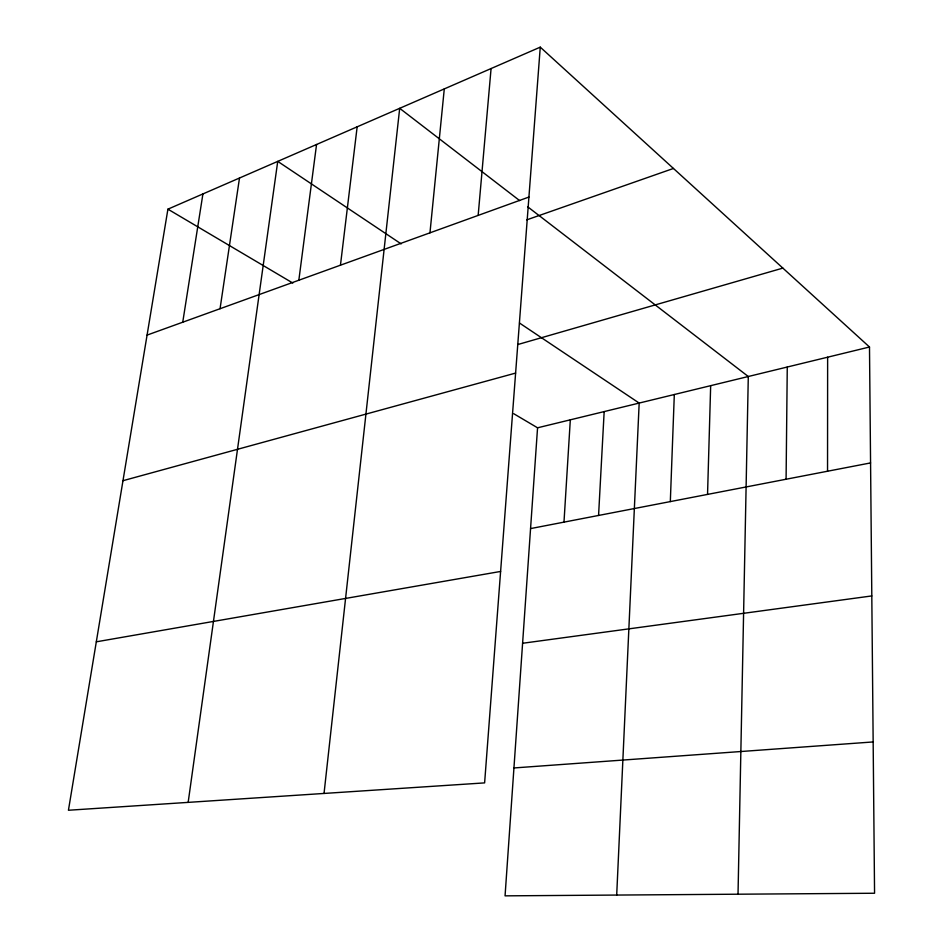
<?xml version="1.0" encoding="UTF-8"?>
<svg xmlns="http://www.w3.org/2000/svg" width="943" height="943" viewBox="0 0 943 943"><rect width="100%" height="100%" fill="white"/><g stroke="black" fill="none" stroke-linecap="round" stroke-linejoin="round"><path stroke-width="1.41" d="M827.541 471.229L827.636 357.197M786.085 479.233L787.264 367.027M738.027 894.212L748.294 376.516L527.62 206.741M707.545 494.403L710.668 385.663M670.32 501.593L674.316 394.516M616.698 895.06L639.177 403.074L519.499 323.036M598.569 515.456L604.168 411.596M563.985 522.139L570.315 419.835M513.782 413.741L537.557 427.804L505.059 895.85L874.562 893.245L869.493 347.012L540.256 47.15L167.913 209.169L68.438 810.249L484.619 782.89L540.256 47.15M478.16 215.405L491.079 68.544M429.961 232.827L444.283 88.913M324.038 793.44L399.691 108.315L519.605 200.576M340.458 265.195L357.161 126.822M298.837 280.236L316.553 144.491M188.164 802.375L277.737 161.371L401.152 243.895M220.049 308.726L239.498 178.015M182.742 322.211L202.922 193.928M147.061 335.107L528.929 197.052M526.748 219.86L673.455 168.455M517.731 344.56L782.867 268.107M122.979 480.694L515.609 373.086M537.557 427.804L869.493 347.012M530.567 528.587L870.578 462.919M96.316 641.818L500.615 571.446M522.599 643.267L871.803 595.929M513.935 767.956L873.159 741.941M167.913 209.169L292.813 283.041"/></g></svg>
